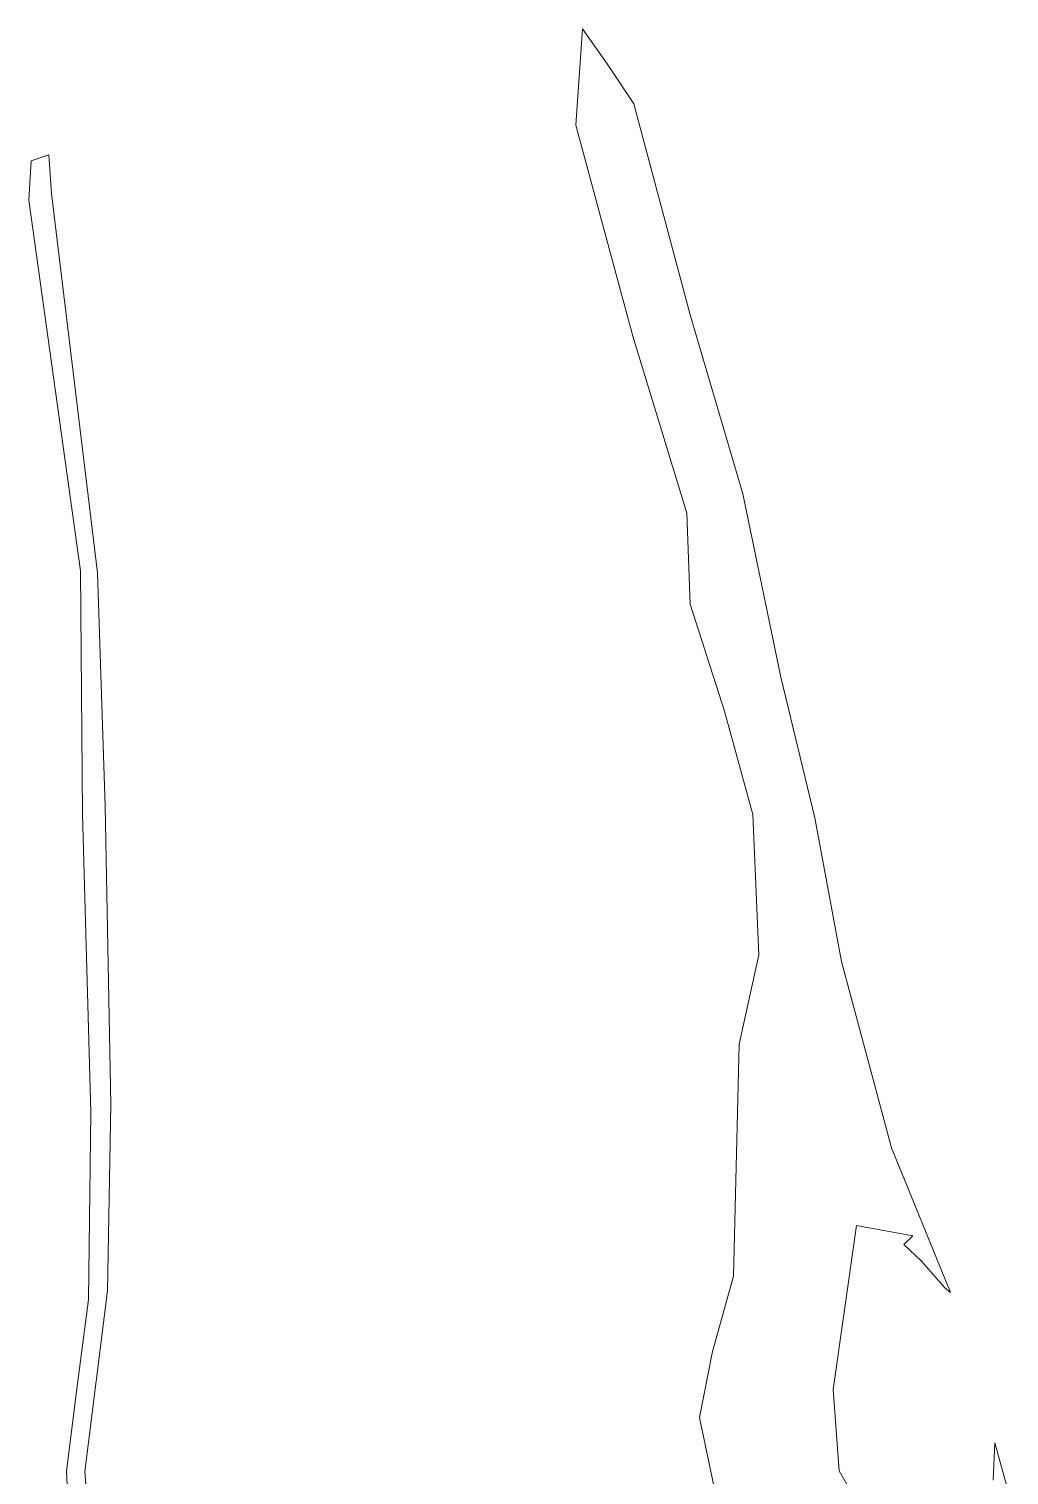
# Model space of a CAD drawing. Header units: metres. Extents: x 7511834 to 7512702, y 4691584 to 4692636.
# Drawn here: x 7511833.8 to 7511965, y 4692442.1 to 4692635.7 of the extents above; entities that cross this region are included whole.
import ezdxf

# ---------------------------------------------------------------- set-up
doc = ezdxf.new("R2010")
doc.units = ezdxf.units.M
doc.layers.add('Parcela Fqinje', color=251, linetype='Continuous', lineweight=0)

msp = doc.modelspace()

# ---------------------------------------------------------------- linework, layer by layer
at = {"layer": 'Parcela Fqinje', "flags": 128}
for points in [[(7511926.304, 4692436.845), (7511923.594, 4692449.795), (7511925.324, 4692458.665), (7511928.115, 4692468.724), (7511928.906, 4692499.773), (7511931.506, 4692511.742), (7511930.717, 4692530.531), (7511926.918, 4692544.381), (7511922.338, 4692558.69), (7511922.338, 4692558.69), (7511921.869, 4692570.87), (7511914.649, 4692594.569), (7511907.05, 4692622.838), (7511907.921, 4692635.707), (7511911.211, 4692631.017), (7511914.8, 4692625.687), (7511922.319, 4692597.438), (7511929.399, 4692573.469), (7511934.488, 4692548.92), (7511939.017, 4692530.111), (7511942.596, 4692510.841), (7511949.295, 4692485.922), (7511957.167, 4692466.535), (7511956.405, 4692467.183), (7511953.275, 4692470.733), (7511950.915, 4692472.953), (7511952.155, 4692474.133), (7511944.615, 4692475.523), (7511941.484, 4692453.574), (7511942.294, 4692442.655), (7511950.453, 4692428.365)], [(7511839.413, 4692431.669), (7511838.864, 4692442.629), (7511840.22, 4692453.3), (7511841.795, 4692465.618), (7511842.125, 4692490.697), (7511841.017, 4692530.625), (7511840.728, 4692563.153), (7511833.84, 4692612.771), (7511834.14, 4692618.051), (7511836.49, 4692618.871), (7511836.84, 4692613.671), (7511836.84, 4692613.671), (7511843.008, 4692562.893), (7511844.037, 4692531.635), (7511844.806, 4692491.736), (7511844.335, 4692466.788), (7511841.314, 4692442.589), (7511842.303, 4692429.599)], [(7511962.864, 4692441.404), (7511963.089, 4692446.399), (7511965.014, 4692439.454)]]:
    msp.add_lwpolyline(points, dxfattribs=at)

doc.saveas('drawing.dxf')
